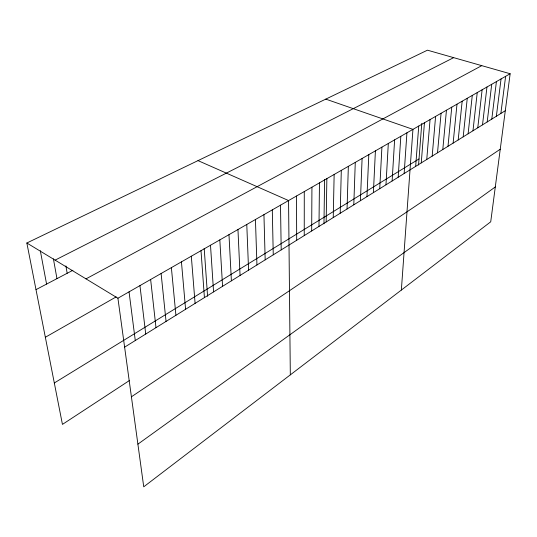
<?xml version="1.0" encoding="UTF-8"?>
<svg xmlns="http://www.w3.org/2000/svg" width="537" height="537" viewBox="0 0 537 537"><rect width="100%" height="100%" fill="white"/><g stroke="black" fill="none" stroke-linecap="round" stroke-linejoin="round"><path stroke-width="0.81" d="M304.244 235.582L304.278 191.561M311.675 230.97L311.937 187.178M318.978 226.433L319.461 182.869M323.965 223.822L324.61 179.627M326.167 221.969L326.865 178.633M333.242 217.572L334.148 174.471M340.203 213.249L341.304 170.37M347.05 208.994L348.352 166.336M353.796 204.805L355.279 162.375M360.428 200.684L362.099 158.469M366.966 196.629L368.805 154.629M373.396 192.629L375.41 150.85M379.733 188.695L381.914 147.131M385.975 184.815L388.311 143.466M392.124 180.996L394.614 139.862M398.179 177.237L400.817 136.311M404.146 173.532L406.932 132.814M401.354 290.054L412.946 129.363L325.784 99.123M415.678 166.369L418.732 126.054M418.545 165.02L421.773 123.416M421.256 162.906L424.438 122.792M426.754 159.489L430.063 119.57M432.178 156.119L435.601 116.401M437.521 152.803L441.065 113.273M442.797 149.528L446.455 110.192M447.999 146.292L451.765 107.152M453.127 143.111L457 104.151M458.189 139.962L462.162 101.198M463.183 136.861L467.257 98.284M468.11 133.8L472.285 95.405M472.976 130.78L477.239 92.565M477.776 127.799L482.132 89.766M482.508 124.859L486.958 87.007M487.187 121.953L491.717 84.282M491.798 119.086L496.416 81.59M496.356 116.254L501.055 78.939M500.86 113.461L505.632 76.321M510.15 73.737L490.724 221.801L143.735 486.817L117.918 298.223L26.85 242.999L427.459 50.183L510.15 73.737L117.918 298.223M137.895 444.159L495.295 186.95M131.411 396.809L500.242 149.226M129.511 380.471L62.44 424.398L26.85 242.999M124.618 347.157L505.297 110.703M54.311 382.975L419.021 158.932M45.343 337.27L116.167 296.887M86.001 278.871L481.77 65.648M35.999 289.638L72.891 270.279M55.096 260.13L453.678 57.647M198.012 160.617L288.564 200.556L290.316 374.86M40.315 250.719L46.578 284.086M53.411 258.861L56.962 278.636M65.897 265.902L67.165 273.279M129.048 291.853L135.277 340.532M139.949 285.617L145.735 334.041M150.635 279.502L155.992 327.671M161.107 273.508L166.047 321.421M171.37 267.627L175.914 315.293M181.439 261.868L185.594 309.278M191.313 256.216L195.092 303.378M200.999 250.672L204.422 297.585M204.194 248.336L207.577 296.27M210.497 245.234L213.578 291.9M219.821 239.898L222.566 286.315M228.977 234.662L231.393 280.838M237.958 229.521L240.066 275.447M246.778 224.473L248.584 270.158M255.437 219.519L256.948 264.963M263.942 214.652L265.177 259.854M272.293 209.866L273.259 254.833M280.502 205.168L281.2 249.893M296.491 196.018L296.692 240.274"/></g></svg>
